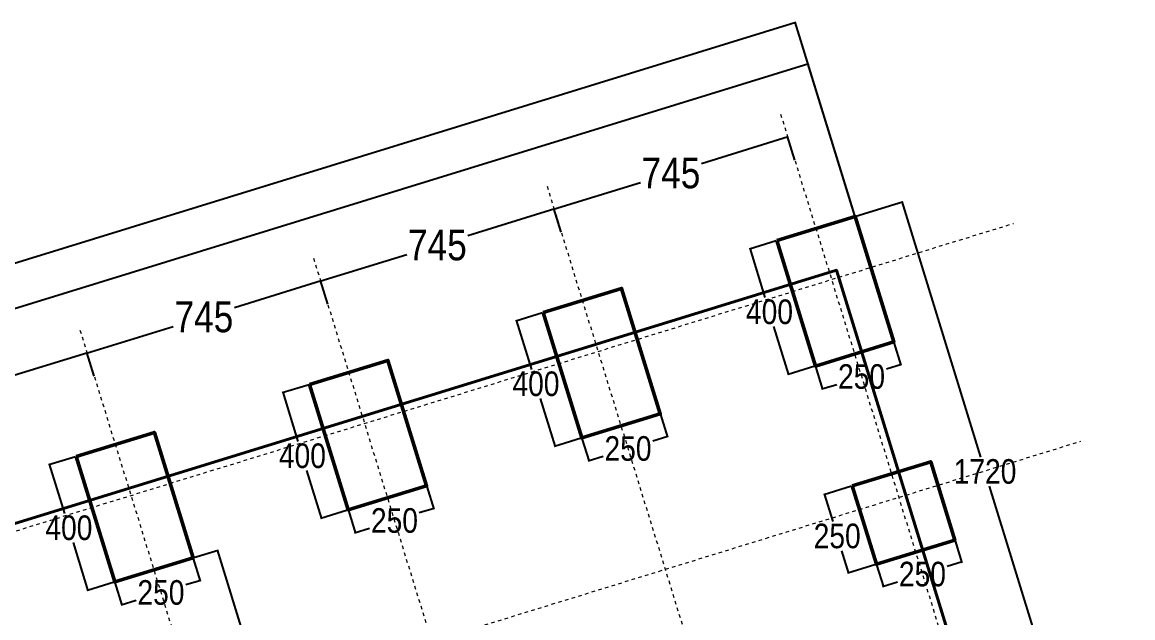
# Model space of a CAD drawing. Header units: centimetres. Extents: x 85226 to 578505, y -13061 to 170378.
# Drawn here: x 451979 to 455364, y 123715 to 125531 of the extents above; entities that cross this region are included whole.
import ezdxf

# ---------------------------------------------------------------- set-up
doc = ezdxf.new("R2010")
doc.units = ezdxf.units.CM
doc.linetypes.add('Dashed', pattern=[10.666667, 5.333333, -5.333333])
for name, color, linetype, lineweight in [('Akset_Pen_No__13', 13, 'Continuous', 18), ('Dimensionet', 150, 'Continuous', 15), ('Fasada_Pen_No__1', 1, 'Continuous', 18), ('Fasada_Pen_No__32', 32, 'Continuous', 18), ('muri', 7, 'Continuous', 40), ('Spotat', 1, 'Continuous', 15)]:
    doc.layers.add(name, color=color, linetype=linetype, lineweight=lineweight)
doc.styles.add('Dimensionet CM', font='swissc.ttf', dxfattribs={"height": 15})
doc.dimstyles.new('Maxi shkronjat', dxfattribs={"dimscale": 2, "dimtxt": 30, "dimasz": 1, "dimexe": 1, "dimexo": 1, "dimgap": 3, "dimtad": 0, "dimtih": 1, "dimtoh": 1, "dimzin": 9, "dimtxsty": 'Dimensionet CM', "dimblk": 'ARCHTICK', "dimcen": 1, "dimdle": 1, "dimadec": 0, "dimazin": 0, "dimtfac": 1, "dimtmove": 0, "dimatfit": 3, "dimldrblk": 'ARCHTICK', "dimfxl": 1, "dimarcsym": 0})

# ---------------------------------------------------------------- blocks, each defined once
blk = doc.blocks.new('_ArchTick')
at = {"layer": 'Spotat', "color": 0, "const_width": 0.15}
blk.add_lwpolyline([(-0.5, -0.5), (0.5, 0.5)], dxfattribs=at)
blk = doc.blocks.new('*D4521')
at = {"layer": 'DEFPOINTS', "color": 0, "transparency": 16777216}
for p in [(454635.4, 124556.2), (454396.5, 124482.5), (454656.8, 124486.8)]:
    blk.add_point(p, dxfattribs=at)
at = {"layer": 'Dimensionet', "color": 0, "lineweight": -2, "transparency": 16777216}
for p, q in [((454636, 124554.2), (454657.4, 124484.9)), ((454397.1, 124480.6), (454418.4, 124411.3)), ((454658.7, 124487.4), (454613.1, 124473.4)), ((454415.9, 124412.6), (454461.5, 124426.6))]:
    blk.add_line(p, q, dxfattribs=at)
at = {"layer": 'Dimensionet', "color": 0, "lineweight": -2, "transparency": 16777216, "xscale": 2, "yscale": 2, "zscale": 2}
for p, rotation in [((454656.8, 124486.8), 17.13000000000843), ((454417.9, 124413.2), 197.1300000000084)]:
    blk.add_blockref('_ArchTick', p, dxfattribs=dict(at, rotation=rotation))
at = {"layer": 'Dimensionet', "color": 0, "transparency": 16777216, "insert": (454537.3, 124450), "char_height": 15, "attachment_point": 5, "style": 'Dimensionet CM'}
blk.add_mtext('{\\H5x;250}', dxfattribs=at)
blk = doc.blocks.new('*D4522')
at = {"layer": 'DEFPOINTS', "color": 0, "transparency": 16777216}
for p in [(454278.7, 124864.8), (454197.4, 124839.7), (454396.5, 124482.5)]:
    blk.add_point(p, dxfattribs=at)
at = {"layer": 'Dimensionet', "color": 0, "lineweight": -2, "transparency": 16777216}
for p, q in [((454276.8, 124864.2), (454195.5, 124839.1)), ((454196.8, 124841.6), (454243, 124691.7)), ((454315.8, 124455.6), (454270.4, 124602.8)), ((454394.6, 124481.9), (454313.3, 124456.9))]:
    blk.add_line(p, q, dxfattribs=at)
at = {"layer": 'Dimensionet', "color": 0, "lineweight": -2, "transparency": 16777216, "xscale": 2, "yscale": 2, "zscale": 2}
for p, rotation in [((454197.4, 124839.7), 107.1299999999276), ((454315.2, 124457.5), 287.1299999999276)]:
    blk.add_blockref('_ArchTick', p, dxfattribs=dict(at, rotation=rotation))
at = {"layer": 'Dimensionet', "color": 0, "transparency": 16777216, "insert": (454256.7, 124647.3), "char_height": 15, "attachment_point": 5, "style": 'Dimensionet CM'}
blk.add_mtext('{\\H5x;400}', dxfattribs=at)
blk = doc.blocks.new('*D4523')
at = {"layer": 'DEFPOINTS', "color": 0, "transparency": 16777216}
for p in [(453923.4, 124336.7), (453684.5, 124263.1), (453944.8, 124267.4)]:
    blk.add_point(p, dxfattribs=at)
at = {"layer": 'Dimensionet', "color": 0, "lineweight": -2, "transparency": 16777216}
for p, q in [((453924, 124334.8), (453945.4, 124265.5)), ((453685.1, 124261.2), (453706.5, 124191.8)), ((453946.7, 124268), (453901.2, 124253.9)), ((453704, 124193.1), (453749.5, 124207.2))]:
    blk.add_line(p, q, dxfattribs=at)
at = {"layer": 'Dimensionet', "color": 0, "lineweight": -2, "transparency": 16777216, "xscale": 2, "yscale": 2, "zscale": 2}
for p, rotation in [((453944.8, 124267.4), 17.12999999998886), ((453705.9, 124193.7), 197.1299999999888)]:
    blk.add_blockref('_ArchTick', p, dxfattribs=dict(at, rotation=rotation))
at = {"layer": 'Dimensionet', "color": 0, "transparency": 16777216, "insert": (453825.4, 124230.6), "char_height": 15, "attachment_point": 5, "style": 'Dimensionet CM'}
blk.add_mtext('{\\H5x;250}', dxfattribs=at)
blk = doc.blocks.new('*D4524')
at = {"layer": 'DEFPOINTS', "color": 0, "transparency": 16777216}
for p in [(453566.7, 124645.3), (453485.5, 124620.3), (453684.5, 124263.1)]:
    blk.add_point(p, dxfattribs=at)
at = {"layer": 'Dimensionet', "color": 0, "lineweight": -2, "transparency": 16777216}
for p, q in [((453564.8, 124644.7), (453483.5, 124619.7)), ((453484.9, 124622.2), (453531.1, 124472.3)), ((453603.9, 124236.1), (453558.5, 124383.4)), ((453682.6, 124262.5), (453601.4, 124237.4))]:
    blk.add_line(p, q, dxfattribs=at)
at = {"layer": 'Dimensionet', "color": 0, "lineweight": -2, "transparency": 16777216, "xscale": 2, "yscale": 2, "zscale": 2}
for p, rotation in [((453485.5, 124620.3), 107.1300000000072), ((453603.3, 124238), 287.1300000000073)]:
    blk.add_blockref('_ArchTick', p, dxfattribs=dict(at, rotation=rotation))
at = {"layer": 'Dimensionet', "color": 0, "transparency": 16777216, "insert": (453544.8, 124427.9), "char_height": 15, "attachment_point": 5, "style": 'Dimensionet CM'}
blk.add_mtext('{\\H5x;400}', dxfattribs=at)
blk = doc.blocks.new('*D4525')
at = {"layer": 'DEFPOINTS', "color": 0, "transparency": 16777216}
for p in [(453211.5, 124117.3), (452972.6, 124043.6), (453232.9, 124047.9)]:
    blk.add_point(p, dxfattribs=at)
at = {"layer": 'Dimensionet', "color": 0, "lineweight": -2, "transparency": 16777216}
for p, q in [((453212.1, 124115.4), (453233.5, 124046)), ((453234.8, 124048.5), (453189.2, 124034.5)), ((452973.2, 124041.7), (452994.5, 123972.4)), ((452992, 123973.7), (453037.6, 123987.7))]:
    blk.add_line(p, q, dxfattribs=at)
at = {"layer": 'Dimensionet', "color": 0, "lineweight": -2, "transparency": 16777216, "xscale": 2, "yscale": 2, "zscale": 2}
for p, rotation in [((453232.9, 124047.9), 17.12999999998886), ((452994, 123974.3), 197.1299999999888)]:
    blk.add_blockref('_ArchTick', p, dxfattribs=dict(at, rotation=rotation))
at = {"layer": 'Dimensionet', "color": 0, "transparency": 16777216, "insert": (453113.4, 124011.1), "char_height": 15, "attachment_point": 5, "style": 'Dimensionet CM'}
blk.add_mtext('{\\H5x;250}', dxfattribs=at)
blk = doc.blocks.new('*D4526')
at = {"layer": 'DEFPOINTS', "color": 0, "transparency": 16777216}
for p in [(452854.8, 124425.9), (452773.5, 124400.9), (452972.6, 124043.6)]:
    blk.add_point(p, dxfattribs=at)
at = {"layer": 'Dimensionet', "color": 0, "lineweight": -2, "transparency": 16777216}
for p, q in [((452852.9, 124425.3), (452771.6, 124400.3)), ((452772.9, 124402.8), (452819.1, 124252.9)), ((452891.9, 124016.7), (452846.5, 124164)), ((452970.7, 124043.1), (452889.4, 124018))]:
    blk.add_line(p, q, dxfattribs=at)
at = {"layer": 'Dimensionet', "color": 0, "lineweight": -2, "transparency": 16777216, "xscale": 2, "yscale": 2, "zscale": 2}
for p, rotation in [((452773.5, 124400.9), 107.1300000000183), ((452891.3, 124018.6), 287.1300000000183)]:
    blk.add_blockref('_ArchTick', p, dxfattribs=dict(at, rotation=rotation))
at = {"layer": 'Dimensionet', "color": 0, "transparency": 16777216, "insert": (452832.8, 124208.4), "char_height": 15, "attachment_point": 5, "style": 'Dimensionet CM'}
blk.add_mtext('{\\H5x;400}', dxfattribs=at)
blk = doc.blocks.new('*D4448')
at = {"layer": 'DEFPOINTS', "color": 0, "transparency": 16777216}
for p in [(454821.7, 123951.7), (454842.4, 123884.6), (454582.8, 123878.1)]:
    blk.add_point(p, dxfattribs=at)
at = {"layer": 'Dimensionet', "color": 0, "lineweight": -2, "transparency": 16777216}
for p, q in [((454822.3, 123949.8), (454843, 123882.6)), ((454844.3, 123885.1), (454798.8, 123871.1)), ((454583.4, 123876.2), (454604.1, 123809)), ((454601.6, 123810.3), (454647.1, 123824.4))]:
    blk.add_line(p, q, dxfattribs=at)
at = {"layer": 'Dimensionet', "color": 0, "lineweight": -2, "transparency": 16777216, "xscale": 2, "yscale": 2, "zscale": 2}
for p, rotation in [((454842.4, 123884.6), 17.13000000004178), ((454603.5, 123810.9), 197.1300000000418)]:
    blk.add_blockref('_ArchTick', p, dxfattribs=dict(at, rotation=rotation))
at = {"layer": 'Dimensionet', "color": 0, "transparency": 16777216, "insert": (454722.9, 123847.7), "char_height": 15, "attachment_point": 5, "style": 'Dimensionet CM'}
blk.add_mtext('{\\H5x;250}', dxfattribs=at)
blk = doc.blocks.new('*D4449')
at = {"layer": 'DEFPOINTS', "color": 0, "transparency": 16777216}
for p in [(454509.1, 124117), (454424.1, 124090.8), (454582.8, 123878.1)]:
    blk.add_point(p, dxfattribs=at)
at = {"layer": 'Dimensionet', "color": 0, "lineweight": -2, "transparency": 16777216}
for p, q in [((454507.2, 124116.4), (454422.2, 124090.2)), ((454423.5, 124092.7), (454449.4, 124008.6)), ((454498.3, 123849.9), (454476.9, 123919.5)), ((454580.9, 123877.5), (454495.8, 123851.3))]:
    blk.add_line(p, q, dxfattribs=at)
at = {"layer": 'Dimensionet', "color": 0, "lineweight": -2, "transparency": 16777216, "xscale": 2, "yscale": 2, "zscale": 2}
for p, rotation in [((454424.1, 124090.8), 107.129999999879), ((454497.7, 123851.9), 287.129999999879)]:
    blk.add_blockref('_ArchTick', p, dxfattribs=dict(at, rotation=rotation))
at = {"layer": 'Dimensionet', "color": 0, "transparency": 16777216, "insert": (454463.1, 123964), "char_height": 15, "attachment_point": 5, "style": 'Dimensionet CM'}
blk.add_mtext('{\\H5x;250}', dxfattribs=at)
blk = doc.blocks.new('*D4453')
at = {"layer": 'DEFPOINTS', "color": 0, "transparency": 16777216}
for p in [(452499.5, 123897.9), (452260.6, 123824.2), (452520.9, 123828.5)]:
    blk.add_point(p, dxfattribs=at)
at = {"layer": 'Dimensionet', "color": 0, "lineweight": -2, "transparency": 16777216}
for p, q in [((452500.1, 123895.9), (452521.5, 123826.6)), ((452261.2, 123822.3), (452282.6, 123753)), ((452522.8, 123829.1), (452477.3, 123815.1)), ((452280.1, 123754.3), (452325.6, 123768.3))]:
    blk.add_line(p, q, dxfattribs=at)
at = {"layer": 'Dimensionet', "color": 0, "lineweight": -2, "transparency": 16777216, "xscale": 2, "yscale": 2, "zscale": 2}
for p, rotation in [((452520.9, 123828.5), 17.13000000001436), ((452282, 123754.9), 197.1300000000143)]:
    blk.add_blockref('_ArchTick', p, dxfattribs=dict(at, rotation=rotation))
at = {"layer": 'Dimensionet', "color": 0, "transparency": 16777216, "insert": (452401.5, 123791.7), "char_height": 15, "attachment_point": 5, "style": 'Dimensionet CM'}
blk.add_mtext('{\\H5x;250}', dxfattribs=at)
blk = doc.blocks.new('*D4465')
at = {"layer": 'DEFPOINTS', "color": 0, "transparency": 16777216}
for p in [(452176.4, 124521.9), (452198.7, 124449.5), (451486.8, 124230.1)]:
    blk.add_point(p, dxfattribs=at)
at = {"layer": 'Dimensionet', "color": 0, "lineweight": -2, "transparency": 16777216}
for p, q in [((452178.3, 124522.5), (451913.4, 124440.9)), ((452198.1, 124451.4), (452175.8, 124523.9)), ((451462.5, 124301.9), (451727.4, 124383.6)), ((451486.2, 124232), (451463.8, 124304.4))]:
    blk.add_line(p, q, dxfattribs=at)
at = {"layer": 'Dimensionet', "color": 0, "lineweight": -2, "transparency": 16777216, "xscale": 2, "yscale": 2, "zscale": 2}
for p, rotation in [((452176.4, 124521.9), 17.13000000000578), ((451464.4, 124302.5), 197.1300000000058)]:
    blk.add_blockref('_ArchTick', p, dxfattribs=dict(at, rotation=rotation))
at = {"layer": 'Dimensionet', "color": 0, "transparency": 16777216, "insert": (451820.4, 124412.2), "char_height": 15, "attachment_point": 5, "style": 'Dimensionet CM'}
blk.add_mtext('{\\H6.25x;745}', dxfattribs=at)
blk = doc.blocks.new('*D4466')
at = {"layer": 'DEFPOINTS', "color": 0, "transparency": 16777216}
for p in [(452888.3, 124741.4), (452910.7, 124668.9), (452198.7, 124449.5)]:
    blk.add_point(p, dxfattribs=at)
at = {"layer": 'Dimensionet', "color": 0, "lineweight": -2, "transparency": 16777216}
for p, q in [((452890.2, 124742), (452625.4, 124660.3)), ((452910.1, 124670.9), (452887.7, 124743.3)), ((452174.5, 124521.4), (452439.3, 124603)), ((452198.1, 124451.4), (452175.8, 124523.9))]:
    blk.add_line(p, q, dxfattribs=at)
at = {"layer": 'Dimensionet', "color": 0, "lineweight": -2, "transparency": 16777216, "xscale": 2, "yscale": 2, "zscale": 2}
for p, rotation in [((452888.3, 124741.4), 17.13000000000906), ((452176.4, 124521.9), 197.1300000000091)]:
    blk.add_blockref('_ArchTick', p, dxfattribs=dict(at, rotation=rotation))
at = {"layer": 'Dimensionet', "color": 0, "transparency": 16777216, "insert": (452532.4, 124631.7), "char_height": 15, "attachment_point": 5, "style": 'Dimensionet CM'}
blk.add_mtext('{\\H6.25x;745}', dxfattribs=at)
blk = doc.blocks.new('*D4467')
at = {"layer": 'DEFPOINTS', "color": 0, "transparency": 16777216}
for p in [(453600.3, 124960.8), (453622.6, 124888.4), (452910.7, 124668.9)]:
    blk.add_point(p, dxfattribs=at)
at = {"layer": 'Dimensionet', "color": 0, "lineweight": -2, "transparency": 16777216}
for p, q in [((453622, 124890.3), (453599.7, 124962.7)), ((453602.2, 124961.4), (453337.3, 124879.8)), ((452886.4, 124740.8), (453151.3, 124822.4)), ((452910.1, 124670.9), (452887.7, 124743.3))]:
    blk.add_line(p, q, dxfattribs=at)
at = {"layer": 'Dimensionet', "color": 0, "lineweight": -2, "transparency": 16777216, "xscale": 2, "yscale": 2, "zscale": 2}
for p, rotation in [((453600.3, 124960.8), 17.12999999999523), ((452888.3, 124741.4), 197.1299999999952)]:
    blk.add_blockref('_ArchTick', p, dxfattribs=dict(at, rotation=rotation))
at = {"layer": 'Dimensionet', "color": 0, "transparency": 16777216, "insert": (453244.3, 124851.1), "char_height": 15, "attachment_point": 5, "style": 'Dimensionet CM'}
blk.add_mtext('{\\H6.25x;745}', dxfattribs=at)
blk = doc.blocks.new('*D4468')
at = {"layer": 'DEFPOINTS', "color": 0, "transparency": 16777216}
for p in [(454312.2, 125180.2), (454334.6, 125107.8), (453622.6, 124888.4)]:
    blk.add_point(p, dxfattribs=at)
at = {"layer": 'Dimensionet', "color": 0, "lineweight": -2, "transparency": 16777216}
for p, q in [((454314.1, 125180.8), (454049.3, 125099.2)), ((454334, 125109.7), (454311.6, 125182.2)), ((453598.4, 124960.2), (453863.2, 125041.9)), ((453622, 124890.3), (453599.7, 124962.7))]:
    blk.add_line(p, q, dxfattribs=at)
at = {"layer": 'Dimensionet', "color": 0, "lineweight": -2, "transparency": 16777216, "xscale": 2, "yscale": 2, "zscale": 2}
for p, rotation in [((454312.2, 125180.2), 17.12999999998339), ((453600.3, 124960.8), 197.1299999999834)]:
    blk.add_blockref('_ArchTick', p, dxfattribs=dict(at, rotation=rotation))
at = {"layer": 'Dimensionet', "color": 0, "transparency": 16777216, "insert": (453956.3, 125070.5), "char_height": 15, "attachment_point": 5, "style": 'Dimensionet CM'}
blk.add_mtext('{\\H6.25x;745}', dxfattribs=at)
blk = doc.blocks.new('*D4695')
at = {"layer": 'DEFPOINTS', "color": 0, "transparency": 16777216}
for p in [(454335.6, 125528.7), (454558.8, 124804.6), (441497.6, 120779)]:
    blk.add_point(p, dxfattribs=at)
at = {"layer": 'Dimensionet', "color": 0, "lineweight": -2, "transparency": 16777216}
for p, q in [((454337.5, 125529.3), (447958.7, 123563.3)), ((454558.2, 124806.5), (454335, 125530.6)), ((441272.5, 121502.5), (447651.3, 123468.5)), ((441497, 120780.9), (441273.8, 121505))]:
    blk.add_line(p, q, dxfattribs=at)
at = {"layer": 'Dimensionet', "color": 0, "lineweight": -2, "transparency": 16777216, "xscale": 2, "yscale": 2, "zscale": 2}
for p, rotation in [((454335.6, 125528.7), 17.1299999999269), ((441274.4, 121503.1), 197.1299999999269)]:
    blk.add_blockref('_ArchTick', p, dxfattribs=dict(at, rotation=rotation))
at = {"layer": 'Dimensionet', "color": 0, "transparency": 16777216, "insert": (447805, 123515.9), "char_height": 15, "attachment_point": 5, "style": 'Dimensionet CM'}
blk.add_mtext('{\\H6.25x;13668}', dxfattribs=at)
blk = doc.blocks.new('*D4696')
at = {"layer": 'DEFPOINTS', "color": 0, "transparency": 16777216}
for p in [(454660.5, 124982.5), (454517.6, 124938.4), (455024.2, 123294.7)]:
    blk.add_point(p, dxfattribs=at)
at = {"layer": 'Dimensionet', "color": 0, "lineweight": -2, "transparency": 16777216}
for p, q in [((454519.5, 124939), (454662.4, 124983)), ((454659.9, 124984.4), (454900.1, 124205.1)), ((455167.7, 123336.8), (454927.5, 124116.1)), ((455026.1, 123295.3), (455169, 123339.3))]:
    blk.add_line(p, q, dxfattribs=at)
at = {"layer": 'Dimensionet', "color": 0, "lineweight": -2, "transparency": 16777216, "xscale": 2, "yscale": 2, "zscale": 2}
for p, rotation in [((454660.5, 124982.5), 107.1299999991601), ((455167.1, 123338.8), 287.1299999991601)]:
    blk.add_blockref('_ArchTick', p, dxfattribs=dict(at, rotation=rotation))
at = {"layer": 'Dimensionet', "color": 0, "transparency": 16777216, "insert": (454913.8, 124160.6), "char_height": 15, "attachment_point": 5, "style": 'Dimensionet CM'}
blk.add_mtext('{\\H5x;1720}', dxfattribs=at)
blk = doc.blocks.new('*D4494')
at = {"layer": 'DEFPOINTS', "color": 0, "transparency": 16777216}
for p in [(452499.5, 123897.9), (452260.6, 123824.2), (452520.9, 123828.5)]:
    blk.add_point(p, dxfattribs=at)
at = {"layer": 'Dimensionet', "color": 0, "lineweight": -2, "transparency": 16777216}
for p, q in [((452500.1, 123895.9), (452521.5, 123826.6)), ((452261.2, 123822.3), (452282.6, 123753)), ((452522.8, 123829.1), (452477.3, 123815.1)), ((452280.1, 123754.3), (452325.6, 123768.3))]:
    blk.add_line(p, q, dxfattribs=at)
at = {"layer": 'Dimensionet', "color": 0, "lineweight": -2, "transparency": 16777216, "xscale": 2, "yscale": 2, "zscale": 2}
for p, rotation in [((452520.9, 123828.5), 17.12999999996336), ((452282, 123754.9), 197.1299999999634)]:
    blk.add_blockref('_ArchTick', p, dxfattribs=dict(at, rotation=rotation))
at = {"layer": 'Dimensionet', "color": 0, "transparency": 16777216, "insert": (452401.5, 123791.7), "char_height": 15, "attachment_point": 5, "style": 'Dimensionet CM'}
blk.add_mtext('{\\H5x;250}', dxfattribs=at)
blk = doc.blocks.new('*D4495')
at = {"layer": 'DEFPOINTS', "color": 0, "transparency": 16777216}
for p in [(452142.8, 124206.5), (452061.6, 124181.4), (452260.6, 123824.2)]:
    blk.add_point(p, dxfattribs=at)
at = {"layer": 'Dimensionet', "color": 0, "lineweight": -2, "transparency": 16777216}
for p, q in [((452140.9, 124205.9), (452059.6, 124180.8)), ((452061, 124183.3), (452107.2, 124033.4)), ((452180, 123797.3), (452134.6, 123944.5)), ((452258.7, 123823.6), (452177.5, 123798.6))]:
    blk.add_line(p, q, dxfattribs=at)
at = {"layer": 'Dimensionet', "color": 0, "lineweight": -2, "transparency": 16777216, "xscale": 2, "yscale": 2, "zscale": 2}
for p, rotation in [((452061.6, 124181.4), 107.1300000000122), ((452179.4, 123799.2), 287.1300000000122)]:
    blk.add_blockref('_ArchTick', p, dxfattribs=dict(at, rotation=rotation))
at = {"layer": 'Dimensionet', "color": 0, "transparency": 16777216, "insert": (452120.9, 123989), "char_height": 15, "attachment_point": 5, "style": 'Dimensionet CM'}
blk.add_mtext('{\\H5x;400}', dxfattribs=at)
blk = doc.blocks.new('*D4698')
at = {"layer": 'DEFPOINTS', "color": 0, "transparency": 16777216}
for p in [(454374.4, 125403), (454517.6, 124938.4), (445068.7, 122026.1)]:
    blk.add_point(p, dxfattribs=at)
at = {"layer": 'Dimensionet', "color": 0, "lineweight": -2, "transparency": 16777216}
for p, q in [((454376.3, 125403.6), (449774.8, 123985.4)), ((454517, 124940.3), (454373.8, 125405)), ((444923.6, 122490.2), (449525, 123908.4)), ((445068.1, 122028), (444924.9, 122492.7))]:
    blk.add_line(p, q, dxfattribs=at)
at = {"layer": 'Dimensionet', "color": 0, "lineweight": -2, "transparency": 16777216, "xscale": 2, "yscale": 2, "zscale": 2}
for p, rotation in [((454374.4, 125403), 17.1299999999269), ((444925.5, 122490.8), 197.1299999999269)]:
    blk.add_blockref('_ArchTick', p, dxfattribs=dict(at, rotation=rotation))
at = {"layer": 'Dimensionet', "color": 0, "transparency": 16777216, "insert": (449649.9, 123946.9), "char_height": 15, "attachment_point": 5, "style": 'Dimensionet CM'}
blk.add_mtext('{\\H6.25x;9888}', dxfattribs=at)
blk = doc.blocks.new('*D4498')
at = {"layer": 'DEFPOINTS', "color": 0, "transparency": 16777216}
for p in [(452573.8, 123920.7), (452499.5, 123897.9), (452770.5, 123018.7)]:
    blk.add_point(p, dxfattribs=at)
at = {"layer": 'Dimensionet', "color": 0, "lineweight": -2, "transparency": 16777216}
for p, q in [((452501.5, 123898.4), (452575.7, 123921.3)), ((452573.2, 123922.6), (452695.5, 123525.7)), ((452845.3, 123039.6), (452723, 123436.6)), ((452772.4, 123019.3), (452846.7, 123042.1))]:
    blk.add_line(p, q, dxfattribs=at)
at = {"layer": 'Dimensionet', "color": 0, "lineweight": -2, "transparency": 16777216, "xscale": 2, "yscale": 2, "zscale": 2}
for p, rotation in [((452573.8, 123920.7), 107.1299999991601), ((452844.7, 123041.5), 287.1299999991601)]:
    blk.add_blockref('_ArchTick', p, dxfattribs=dict(at, rotation=rotation))
at = {"layer": 'Dimensionet', "color": 0, "transparency": 16777216, "insert": (452709.3, 123481.1), "char_height": 15, "attachment_point": 5, "style": 'Dimensionet CM'}
blk.add_mtext('{\\H5x;920}', dxfattribs=at)

msp = doc.modelspace()

# ---------------------------------------------------------------- linework, layer by layer
at = {"layer": 'Akset_Pen_No__13', "color": 251, "linetype": 'Dashed', "ltscale": 2}
for p, q in [((454290.616, 125250.396), (455364.217, 121767.092)), ((453578.665, 125030.964), (454652.266, 121547.66)), ((441033.45, 120612.373), (455000.798, 124917.297)), ((452866.714, 124811.531), (453940.315, 121328.227)), ((452154.763, 124592.098), (453228.364, 121108.794)), ((441238.156, 119948.204), (455205.503, 124253.128))]:
    msp.add_line(p, q, dxfattribs=at)
at = {"layer": 'Fasada_Pen_No__1', "lineweight": 50}
for points in [[(454278.668, 124864.771), (454517.578, 124938.406), (454635.394, 124556.15), (454396.485, 124482.515), (454278.668, 124864.771)], [(453566.717, 124645.338), (453805.627, 124718.973), (453923.443, 124336.717), (453684.534, 124263.082), (453566.717, 124645.338)], [(452854.766, 124425.905), (453093.676, 124499.54), (453211.492, 124117.284), (452972.583, 124043.649), (452854.766, 124425.905)], [(452142.815, 124206.472), (452381.725, 124280.107), (452499.541, 123897.852), (452260.632, 123824.216), (452142.815, 124206.472)]]:
    msp.add_lwpolyline(points, dxfattribs=at)
at = {"layer": 'Fasada_Pen_No__32', "lineweight": 50}
msp.add_lwpolyline([(454509.148, 124116.984), (454748.058, 124190.619), (454821.693, 123951.709), (454582.783, 123878.074), (454509.148, 124116.984)], dxfattribs=at)
at = {"layer": 'muri'}
msp.add_lwpolyline([(454495.298, 122303.074), (454694.715, 123339.658), (454884.989, 123398.303), (454460.85, 124774.423), (450136.591, 123441.628), (450092.41, 123584.974), (449528.583, 123411.195), (449572.764, 123267.849), (449424.64, 123222.195), (449338.189, 123509.476), (446443.559, 122617.312), (446533.832, 122331.209), (446385.708, 122285.556), (446341.527, 122428.901), (445777.7, 122255.122), (445821.881, 122111.777), (445119.487, 121895.289)], dxfattribs=at)

# ---------------------------------------------------------------- dimensions: what is measured, and where the dimension line sits
at = {"layer": 'Dimensionet'}
for base, p1, p2, picture, middle in [((454335.634, 125528.725), (441497.615, 120778.98), (454558.814, 124804.616), '*D4695', (447805.035, 123515.907)), ((454374.372, 125403.04), (445068.695, 122026.133), (454517.578, 124938.406), '*D4698', (449649.93, 123946.903))]:
    dim = msp.add_linear_dim(base=base, p1=p1, p2=p2, angle=17.13, text='{\\H6.25x;<>}', dimstyle='Maxi shkronjat', override={"dimdec": 0}, dxfattribs=at)
    dim.commit()
    dim.dimension.update_dxf_attribs({"geometry": picture, "text_midpoint": middle, "dimtype": 160})
for p1, p2, picture, middle in [((453622.612, 124888.378), (454334.563, 125107.811), '*D4468', (453956.262, 125070.528)), ((452910.661, 124668.945), (453622.612, 124888.378), '*D4467', (453244.311, 124851.095)), ((452198.71, 124449.512), (452910.661, 124668.945), '*D4466', (452532.36, 124631.662)), ((451486.759, 124230.079), (452198.71, 124449.512), '*D4465', (451820.409, 124412.229))]:
    dim = msp.add_aligned_dim(p1=p1, p2=p2, distance=75.796, text='{\\H6.25x;<>}', dimstyle='Maxi shkronjat', dxfattribs=at)
    dim.commit()
    dim.dimension.update_dxf_attribs({"geometry": picture, "text_midpoint": middle})
dim = msp.add_linear_dim(base=(454660.485, 124982.452), p1=(455024.188, 123294.707), p2=(454517.578, 124938.406), angle=107.13, text='{\\H5x;<>}', dimstyle='Maxi shkronjat', dxfattribs=at)
dim.commit()
dim.dimension.update_dxf_attribs({"geometry": '*D4696', "text_midpoint": (454913.79, 124160.602)})
for base, p1, p2, angle, picture, middle in [((454197.406, 124839.724), (454396.485, 124482.515), (454278.668, 124864.771), 107.13, '*D4522', (454256.718, 124647.288)), ((453485.455, 124620.292), (453684.534, 124263.082), (453566.717, 124645.338), 107.13, '*D4524', (453544.767, 124427.855)), ((454656.767, 124486.806), (454396.485, 124482.515), (454635.394, 124556.15), 17.13, '*D4521', (454537.312, 124449.989)), ((452773.504, 124400.859), (452972.583, 124043.649), (452854.766, 124425.905), 107.13, '*D4526', (452832.816, 124208.422)), ((453944.816, 124267.374), (453684.534, 124263.082), (453923.443, 124336.717), 17.13, '*D4523', (453825.361, 124230.556)), ((452061.553, 124181.426), (452260.632, 123824.216), (452142.815, 124206.472), 107.13, '*D4495', (452120.865, 123988.989)), ((453232.865, 124047.941), (452972.583, 124043.649), (453211.492, 124117.284), 17.13, '*D4525', (453113.41, 124011.123)), ((454424.077, 124090.764), (454582.783, 123878.074), (454509.148, 124116.984), 107.13, '*D4449', (454463.14, 123964.024)), ((454842.391, 123884.554), (454582.783, 123878.074), (454821.693, 123951.709), 17.13, '*D4448', (454722.936, 123847.737)), ((452520.914, 123828.508), (452260.632, 123824.216), (452499.541, 123897.852), 17.13, '*D4453', (452401.459, 123791.69)), ((452520.914, 123828.508), (452260.632, 123824.216), (452499.541, 123897.852), 17.13, '*D4494', (452401.459, 123791.69))]:
    dim = msp.add_linear_dim(base=base, p1=p1, p2=p2, angle=angle, text='{\\H5x;<>}', dimstyle='Maxi shkronjat', dxfattribs=at)
    dim.commit()
    dim.dimension.update_dxf_attribs({"geometry": picture, "text_midpoint": middle, "dimtype": 161})
dim = msp.add_linear_dim(base=(452573.762, 123920.727), p1=(452770.519, 123018.664), p2=(452499.541, 123897.852), angle=107.13, text='{\\H5x;<>}', dimstyle='Maxi shkronjat', override={"dimdec": 0}, dxfattribs=at)
dim.commit()
dim.dimension.update_dxf_attribs({"geometry": '*D4498', "text_midpoint": (452709.25, 123481.133)})

doc.saveas('drawing.dxf')
